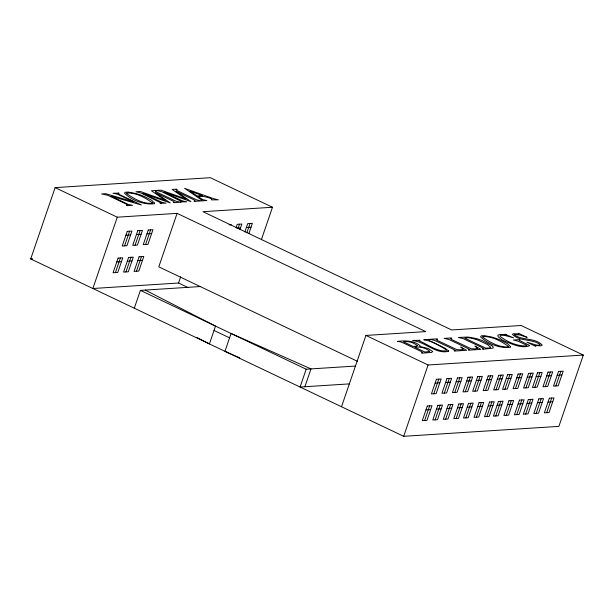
<?xml version="1.0" encoding="UTF-8"?>
<svg xmlns="http://www.w3.org/2000/svg" width="614" height="614" viewBox="0 0 614 614"><rect width="100%" height="100%" fill="white"/><g stroke="black" fill="none" stroke-linecap="round" stroke-linejoin="round"><path stroke-width="0.92" d="M272.486 207.248L202.965 211.7L451.62 329.948L521.14 325.497L583.3 355.061L558.886 426.377L403.682 436.308L30.7 258.939L55.114 187.623L210.318 177.692L272.486 207.248L261.357 239.752M341.514 406.752L365.936 335.436L425.755 331.606L177.101 213.357L117.282 217.187L92.86 288.503L178.551 283.016L188.045 287.536M115.417 272.608L120.436 257.964M124.573 245.869L129.592 231.217M125.924 271.941L130.943 257.289M135.08 245.193L140.099 230.542M136.431 271.265L141.45 256.614M145.587 244.525L150.607 229.874M134.305 308.213L140.406 290.384L200.225 286.554M177.101 213.357L158.788 266.844L357.363 361.278M178.551 283.016L180.685 276.776M236.129 227.395L237.181 224.333L241.87 224.033L239.936 229.667M238.209 228.017L239.521 224.179M244.832 232L247.688 223.657L252.377 223.358L248.908 233.504M246.866 232.752L250.036 223.504M355.567 366.051L306.179 369.214L300.077 387.043L349.458 383.88M304.889 386.736L310.991 368.907L231.064 333.494L224.962 351.323L239.729 357.862M403.682 436.308L428.096 364.992L583.3 355.061M424.619 420.521L429.631 405.877M433.776 393.781L438.787 379.13M435.126 419.853L440.138 405.202M444.283 393.106L449.294 378.462M445.634 419.178L450.653 404.526M454.79 392.438L459.809 377.787M456.141 418.502L461.16 403.858M465.297 391.763L470.316 377.111M465.842 417.881L470.861 403.237M474.998 391.141L480.018 376.489M476.349 417.213L481.368 402.561M485.505 390.466L490.525 375.822M486.864 416.538L491.875 401.886M496.02 389.798L501.032 375.146M495.751 415.97L500.771 401.318M504.908 389.23L509.927 374.578M506.258 415.294L511.278 400.65M515.415 388.555L520.434 373.903M516.765 414.627L521.785 399.975M525.922 387.879L530.941 373.235M525.661 414.059L530.68 399.407M534.817 387.311L539.836 372.66M536.168 413.383L541.187 398.732M545.324 386.636L550.344 371.992M546.675 412.708L551.694 398.064M555.831 385.968L560.851 371.316M229.014 224.854L231.363 224.701M125.931 235.2L130.621 234.901M136.438 234.533L141.128 234.226M146.946 233.857L151.635 233.558M236.651 228.116L240.558 227.863M246.375 227.495L251.065 227.195M30.7 258.939L32.603 258.816M116.775 261.948L121.465 261.648M127.282 261.272L131.972 260.973M137.789 260.597L142.479 260.298M435.134 383.113L439.824 382.814M445.641 382.445L450.331 382.146M456.148 381.77L460.838 381.471M466.655 381.094L471.345 380.795M476.357 380.473L481.046 380.173M486.864 379.805L491.553 379.506M497.378 379.13L502.06 378.83M506.266 378.562L510.955 378.262M516.773 377.886L521.463 377.587M527.288 377.219L531.97 376.919M536.175 376.643L540.865 376.344M546.683 375.975L551.372 375.676M557.19 375.3L561.879 375M425.978 409.86L430.667 409.561M436.485 409.185L441.174 408.886M446.992 408.51L451.681 408.21M457.499 407.842L462.189 407.542M467.2 407.22L471.89 406.921M477.707 406.545L482.397 406.245M488.222 405.877L492.904 405.57M497.11 405.301L501.799 405.002M507.617 404.634L512.306 404.334M518.132 403.958L522.813 403.659M527.019 403.39L531.709 403.091M537.526 402.715L542.216 402.416M548.033 402.047L552.723 401.748M55.114 187.623L117.282 217.187M365.936 335.436L428.096 364.992M140.406 290.384L306.179 369.214M214.033 330.455L229.575 337.846M145.226 290.069L215.522 326.103L209.42 343.932L196.718 337.416M491.822 345.605L482.243 340.601A14.843 3.239 18.9 0 0 476.295 338.537L467.991 337.032L458.343 337.477L462.979 338.529L480.923 347.017L483.371 348.322L483.571 348.714L482.404 348.921L483.08 349.243L492.935 348.092A13.539 2.955 18.9 0 0 491.822 345.605M152.356 202.827L152.349 203.288C143.323 204.132 133.706 198.706 126.538 193.517L126.545 193.103C135.602 192.312 145.196 197.624 152.356 202.827M508.423 346.403L508.423 346.864C499.389 347.708 489.772 342.282 482.604 337.086L482.612 336.672C491.668 335.889 501.262 341.192 508.423 346.403M514.563 334.523L514.555 334.991C522.606 340.732 535.301 337.493 542.246 345.145L540.619 345.866L535.078 345.459L535.792 346.173L535.37 346.204L526.889 342.167L535.822 344.93A9.448 2.057 18.9 0 0 539.929 344.976L539.998 344.485C532.008 338.521 519.421 341.791 512.391 334.3L513.872 333.625L518.807 334.07L518.17 333.348L518.592 333.318L527.142 337.385L520.119 335.014L514.563 334.523M417.343 345.544L416.722 346.212L412.999 346.388L403.498 341.868C408.256 340.9 413.598 342.589 417.343 345.544M154.475 203.088L154.352 203.725C144.121 205.053 131.672 200.379 124.435 193.164L125.425 192.228L128.364 192.059L135.548 193.448A15.212 3.316 18.9 0 1 144.121 196.411L151.481 200.133L154.475 203.088M510.541 346.664L510.418 347.294C500.187 348.622 487.739 343.955 480.501 336.741L481.491 335.804L484.431 335.628L491.614 337.017A15.212 3.316 18.9 0 1 500.187 339.979L507.548 343.71L510.541 346.664M490.417 347.179L489.711 348.031L485.697 348.115L464.668 338.107L467.96 337.715A11.344 2.471 18.9 0 1 471.675 338.276A11.881 2.594 18.9 0 1 478.705 340.409L487.846 344.753L490.417 347.179M432.709 351.507L431.558 352.436L422.194 353.142L421.519 352.82L422.685 352.613L421.703 351.738L404.066 343.318L400.835 341.96L397.458 341.376C405.048 340.501 414.381 340.386 420.26 345.966L419.953 346.473L428.081 348.483L432.709 351.507M448.565 350.978L448.473 351.331C435.848 354.439 425.372 341.967 413.422 340.724L412.746 340.402L420.091 340.294L418.925 340.501L419.101 340.877C427.82 344.247 436.285 351.592 446.102 350.939L446.386 349.842C439.547 345.958 432.333 340.962 424.42 340.018L423.744 339.695L429.209 339.35L429.884 339.665L428.802 339.903L429.884 340.831L444.736 347.992L448.565 350.978M201.806 200.133L201.262 200.555L201.937 200.87L206.803 200.563L202.789 199.619L198.168 196.649C199.12 195.006 214.04 198.276 211.569 199.895L218.331 199.826L213.618 198.683L184.607 188.329L201.806 200.133M506.013 334.799L500.057 334.507L497.824 335.129L498.146 336.741L501.001 339.074A16.302 3.554 18.9 0 0 505.192 341.361C512.598 344.254 521.248 348.552 529.191 345.943L529.514 345.398L519.505 340.517L519.267 340.148L520.066 339.964L519.367 339.634L513.388 340.018L518.139 341.207L526.873 345.337L526.359 345.92C517.019 346.204 507.348 341.99 500.019 336.334L500.395 335.298L504.048 335.229L513.573 337.853L504.946 334.193L506.013 334.799M463.186 349.128L461.007 349.811L456.931 349.665L437.375 340.44L436.247 339.688L437.59 339.174L436.922 338.851L429.93 339.304L434.566 340.348L452.487 348.829L454.951 350.126L455.151 350.533L453.984 350.74L454.659 351.062L466.617 350.295L460.723 346.987L463.186 349.128M477.431 348.222L475.251 348.898L471.176 348.752L451.62 339.527L450.492 338.782L451.835 338.26L451.16 337.938L444.168 338.391L448.803 339.435L466.732 347.915L469.188 349.22L469.395 349.619L468.229 349.827L468.904 350.149L480.862 349.389L474.967 346.073L477.431 348.222M118.088 258.11L113.076 272.762L117.765 272.462L122.777 257.811L118.088 258.11M127.244 231.371L122.232 246.014L126.921 245.715L131.933 231.071L127.244 231.371M128.595 257.435L123.583 272.086L128.272 271.787L133.284 257.136L128.595 257.435M137.751 230.695L132.739 245.347L137.429 245.047L142.44 230.396L137.751 230.695M139.109 256.767L134.09 271.419L138.779 271.112L143.791 256.468L139.109 256.767M148.266 230.02L143.246 244.671L147.936 244.372L152.947 229.72L148.266 230.02M427.29 406.023L422.271 420.674L426.96 420.375L431.98 405.724L427.29 406.023M436.447 379.283L431.427 393.927L436.117 393.628L441.136 378.984L436.447 379.283M437.797 405.355L432.786 419.999L437.467 419.7L442.487 405.048L437.797 405.355M446.954 378.608L441.942 393.259L446.624 392.96L451.643 378.308L446.954 378.608M448.304 404.68L443.293 419.331L447.982 419.024L452.994 404.38L448.304 404.68M457.461 377.932L452.449 392.584L457.138 392.285L462.15 377.633L457.461 377.932M458.811 404.004L453.8 418.656L458.489 418.357L463.501 403.705L458.811 404.004M467.968 377.265L462.956 391.909L467.645 391.609L472.657 376.965L467.968 377.265M468.513 403.383L463.501 418.034L468.19 417.735L473.202 403.083L468.513 403.383M477.669 376.643L472.657 391.295L477.347 390.988L482.358 376.344L477.669 376.643M479.02 402.715L474.008 417.359L478.697 417.059L483.709 402.416L479.02 402.715M488.176 375.968L483.164 390.619L487.854 390.32L492.865 375.668L488.176 375.968M489.535 402.04L484.515 416.691L489.204 416.392L494.224 401.74L489.535 402.04M498.691 375.3L493.671 389.944L498.361 389.644L503.38 374.993L498.691 375.3M498.422 401.472L493.41 416.123L498.1 415.816L503.112 401.172L498.422 401.472M507.578 374.724L502.567 389.376L507.256 389.076L512.268 374.425L507.578 374.724M508.929 400.796L503.917 415.448L508.607 415.148L513.619 400.497L508.929 400.796M518.086 374.056L513.074 388.7L517.763 388.401L522.775 373.757L518.086 374.056M519.444 400.128L514.425 414.772L519.114 414.473L524.126 399.821L519.444 400.128M528.6 373.381L523.581 388.033L528.27 387.733L533.282 373.082L528.6 373.381M528.332 399.553L523.32 414.204L528.002 413.905L533.021 399.254L528.332 399.553M537.488 372.813L532.476 387.465L537.158 387.165L542.177 372.514L537.488 372.813M538.839 398.885L533.827 413.529L538.516 413.23L543.528 398.586L538.839 398.885M547.995 372.138L542.983 386.789L547.673 386.49L552.684 371.838L547.995 372.138M549.346 398.21L544.334 412.861L549.023 412.562L554.035 397.91L549.346 398.21M558.502 371.47L553.49 386.114L558.18 385.815L563.191 371.163L558.502 371.47M429.623 351.515L424.819 352.006L414.68 347.186C419.799 346.542 425.625 347.77 429.577 351.17L429.623 351.515M118.517 193.233L117.919 193.395L118.847 194.239L141.335 204.969L110.835 196.173L127.988 204.293L132.532 205.314L127.159 205.659L126.484 205.337L127.628 205.137L126.699 204.293L107.857 195.298L101.571 193.955L105.761 193.686L133.752 201.899L117.558 194.247L113.014 193.218L119.062 193.195L118.517 193.233M161.152 202.988L160.001 203.196L166.049 203.173L161.505 202.144L143.054 193.41L170.208 202.904L155.35 192.627L173.516 201.3L174.453 202.136L173.302 202.344L173.977 202.666L180.531 202.244L175.995 201.223L157.898 192.658L155.488 191.376L155.334 191L156.478 190.8L155.802 190.478L151.428 190.762L165.273 200.317L140.314 191.476L135.947 191.752L140.944 192.98L161.152 202.988M181.882 201.668L180.739 201.868L186.786 201.845L182.243 200.816L163.785 192.082L190.939 201.576L176.08 191.299L194.254 199.972L195.183 200.816L194.032 201.016L194.707 201.338L201.269 200.916L196.726 199.895L178.636 191.33L176.218 190.048L176.064 189.672L177.208 189.473L176.533 189.15L172.158 189.434L186.004 198.99L161.052 190.148L156.677 190.424L161.682 191.652L181.882 201.668M202.474 195.643L197.171 195.981L189.856 191.054L202.474 195.643"/></g></svg>
